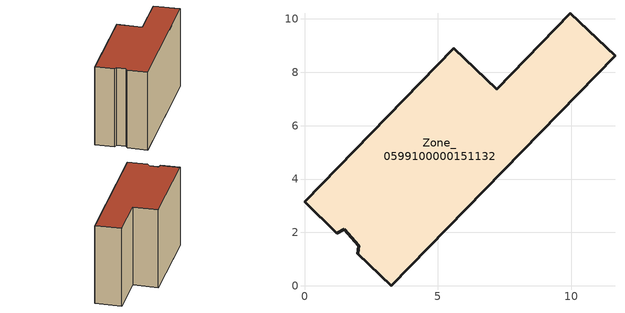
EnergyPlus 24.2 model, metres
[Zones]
Zone_0599100000151132
 floor ground (C_G): 2.03,1.49 1.49,2.11 1.22,1.96 0,3.14 5.6,8.89 7.2,7.36 9.96,10.21 11.63,8.61 3.25,0 2,1.21 z0
 wall outside (C_F): 3.25,0 11.63,8.61 9.96,10.21 7.2,7.36 5.6,8.89 0,3.14 1.22,1.96 1.49,2.11 2.03,1.49 2,1.21 3.25,0 z0:7.3
 roof outside (C_R): 1.49,2.11 2.03,1.49 2,1.21 3.25,0 11.63,8.61 9.96,10.21 7.2,7.36 5.6,8.89 0,3.14 1.22,1.96 z7.3
[BUILDING]
Pand.0599100000151132: North Axis=0; Terrain=City; Loads Convergence Tolerance Value=0.04; Temperature Convergence Tolerance Value=0.4; Solar Distribution=FullExterior; Maximum Number of Warmup Days=25; Minimum Number of Warmup Days=1
[Site:Location]
Rotterdam.The.Hague.AP_ZH_NLD Design_Conditions: Latitude=51.96; Longitude=4.45; Time Zone=1; Elevation=-4.5
[SITE:GROUNDTEMPERATURE:BUILDINGSURFACE]
18, 18, 18, 18, 18, 18, 18, 18, 18, 18, 18, 18
[MATERIAL] Thermal Absorptance=0.9; Solar Absorptance=0.7; Visible Absorptance=0.7
Name | Roughness | Thickness | Conductivity | Density | Specific Heat
G.TI.1946 | MediumSmooth | 0.15 | 1 | 540 | 1210
F.TI.1946 | Rough | 0.3 | 0.857143 | 1920 | 840
R.TI.1946 | MediumRough | 0.2 | 0.1 | 1500 | 1000
[CONSTRUCTION]
C_G: G.TI.1946
C_F: F.TI.1946
C_R: R.TI.1946
[ZONE]
Zone_0599100000151132: Type=1; Multiplier=1; Ceiling Height=Autocalculate; Volume=Autocalculate; Floor Area=autocalculate; Part of Total Floor Area=Yes
[ZONEINFILTRATION:DESIGNFLOWRATE]
Infil_Zone_0599100000151132: Zone or ZoneList or Space or SpaceList=Zone_0599100000151132; Schedule=AlwaysOn; Design Flow Rate Calculation Method=Flow/Area; Flow Rate per Floor Area=0.003; Constant Term Coefficient=1; Temperature Term Coefficient=0; Velocity Term Coefficient=0; Velocity Squared Term Coefficient=0
[HVACTEMPLATE:ZONE:IDEALLOADSAIRSYSTEM]
Zone_0599100000151132: Maximum Heating Supply Air Temperature=50; Minimum Cooling Supply Air Temperature=13; Maximum Heating Supply Air Humidity Ratio=0.0156; Minimum Cooling Supply Air Humidity Ratio=0.0077; Heating Limit=NoLimit; Cooling Limit=NoLimit; Dehumidification Control Type=ConstantSensibleHeatRatio; Cooling Sensible Heat Ratio=0.7; Dehumidification Setpoint=60; Humidification Control Type=None; Humidification Setpoint=30; Outdoor Air Method=None; Outdoor Air Flow Rate per Person=0.00944; Outdoor Air Flow Rate per Zone Floor Area=0; Outdoor Air Flow Rate per Zone=0; Demand Controlled Ventilation Type=None; Outdoor Air Economizer Type=NoEconomizer; Heat Recovery Type=None; Sensible Heat Recovery Effectiveness=0.7; Latent Heat Recovery Effectiveness=0.65
[ZONECONTROL:THERMOSTAT]
ThermostatControl_Zone_0599100000151132: Zone or ZoneList=Zone_0599100000151132; Control Type Schedule=DualSetpointControlType; Control 1=Thermostat_Zone_0599100000151132; Temperature Difference Between Cutout And Setpoint=0
[THERMOSTATSETPOINT:DUALSETPOINT]
Thermostat_Zone_0599100000151132: Heating Setpoint Temperature Schedule=HeatingSetpoint_Zone_0599100000151132; Cooling Setpoint Temperature Schedule=CoolingSetpoint_Zone_0599100000151132
[SCHEDULE:COMPACT]
HeatingSetpoint_Zone_0599100000151132: Through: 12/31, For: AllDays, Until: 24:00, 21
CoolingSetpoint_Zone_0599100000151132: Through: 12/31, For: AllDays, Until: 24:00, 24
DualSetpointControlType: Through: 12/31, For: AllDays, Until: 24:00, 4
AlwaysOn: Through: 12/31, For: AllDays, Until: 24:00, 1
